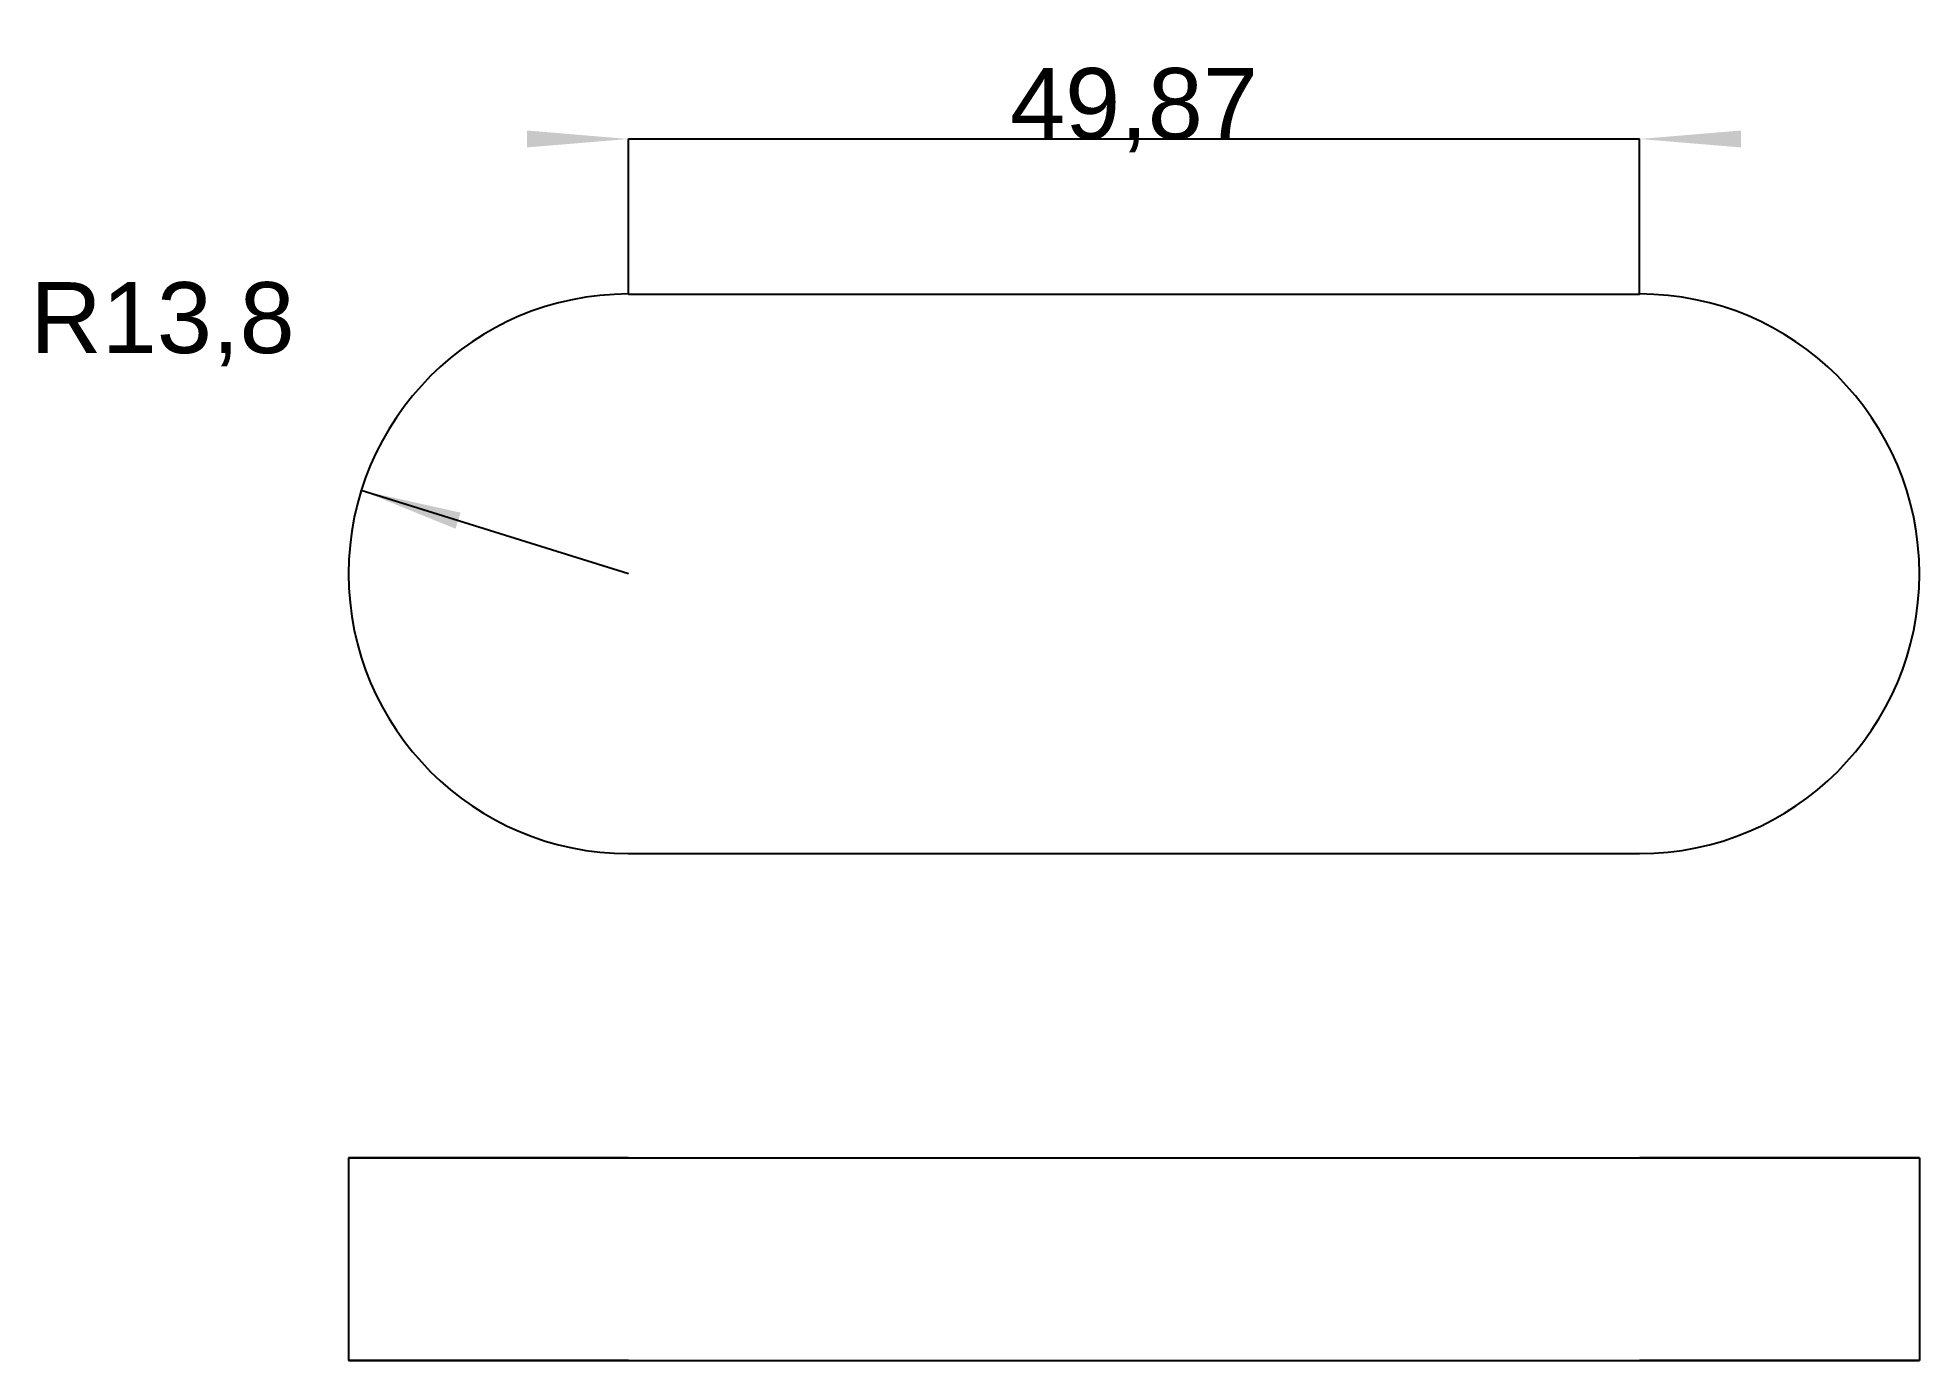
# Model space of a CAD drawing. Header units: millimetres. Extents: x 86.1 to 178.9, y 135.7 to 201.
import ezdxf
from ezdxf.enums import TextEntityAlignment as Align

# ---------------------------------------------------------------- set-up
doc = ezdxf.new("R2010")
doc.units = ezdxf.units.MM
doc.layers.get('0').update_dxf_attribs({"linetype": 'CONTINUOUS'})
for name, color, linetype in [('Dimension', 7, 'CONTINUOUS'), ('Dimension001', 7, 'CONTINUOUS'), ('ProjItem', 7, 'CONTINUOUS'), ('View', 7, 'CONTINUOUS')]:
    doc.layers.add(name, color=color, linetype=linetype)
doc.styles.get("Standard").update_dxf_attribs({"font": 'arial.ttf'})
doc.dimstyles.get("Standard").update_dxf_attribs({"dimscale": 0, "dimtxt": 2.5, "dimasz": 2.5, "dimexe": 1.25, "dimexo": 0.625, "dimtad": 1, "dimtxsty": 'STANDARD', "dimcen": 2.5, "dimazin": 3, "dimtfac": 1, "dimtmove": 0, "dimatfit": 3})

# ---------------------------------------------------------------- blocks, each defined once
blk = doc.blocks.new('*Dimension')
at = {"color": 0}
blk.add_solid([(106.721, 176.778), (106.969, 177.573), (102.072, 178.664)], dxfattribs=at)
at = {"layer": 'Dimension'}
blk.add_line((115.251, 174.554), (102.072, 178.664), dxfattribs=at)
blk.add_text('R13,8', height=3.5, dxfattribs=at).set_placement((92.2605, 185.443), align=Align.CENTER)
blk = doc.blocks.new('*Dimension001')
at = {"color": 0}
for points in [[(110.251, 196.424), (110.251, 195.59), (115.251, 196.007)], [(170.12, 196.424), (170.12, 195.59), (165.12, 196.007)]]:
    blk.add_solid(points, dxfattribs=at)
at = {"layer": 'Dimension001'}
for p, q in [((115.251, 188.358), (115.251, 196.007)), ((115.251, 196.007), (165.12, 196.007)), ((165.12, 188.358), (165.12, 196.007))]:
    blk.add_line(p, q, dxfattribs=at)
blk.add_text('49,87', height=3.5, dxfattribs=at).set_placement((140.185, 196.007), align=Align.CENTER)

msp = doc.modelspace()

# ---------------------------------------------------------------- linework, layer by layer
at = {"layer": 'ProjItem'}
for p, q in [((101.446, 145.749), (101.446, 135.749)), ((115.251, 145.749), (165.12, 145.749)), ((115.251, 145.749), (165.12, 145.749)), ((178.925, 145.749), (178.925, 135.749)), ((115.251, 135.749), (165.12, 135.749)), ((115.251, 135.749), (165.12, 135.749))]:
    msp.add_line(p, q, dxfattribs=at)
for points in [[(101.446, 145.749), (101.533, 145.749), (101.792, 145.749), (102.221, 145.749), (102.813, 145.749), (103.562, 145.749), (104.458, 145.749), (105.489, 145.749), (106.644, 145.749), (107.906, 145.749), (109.261, 145.749), (110.691, 145.749), (112.179, 145.749), (113.705, 145.749), (115.251, 145.749)], [(115.251, 145.749), (113.705, 145.749), (112.179, 145.749), (110.691, 145.749), (109.261, 145.749), (107.906, 145.749), (106.644, 145.749), (105.489, 145.749), (104.458, 145.749), (103.562, 145.749), (102.813, 145.749), (102.221, 145.749), (101.792, 145.749), (101.533, 145.749), (101.446, 145.749)], [(165.12, 145.749), (166.666, 145.749), (168.192, 145.749), (169.68, 145.749), (171.11, 145.749), (172.465, 145.749), (173.727, 145.749), (174.882, 145.749), (175.913, 145.749), (176.809, 145.749), (177.558, 145.749), (178.15, 145.749), (178.579, 145.749), (178.838, 145.749), (178.925, 145.749)], [(178.925, 145.749), (178.838, 145.749), (178.579, 145.749), (178.15, 145.749), (177.558, 145.749), (176.809, 145.749), (175.913, 145.749), (174.882, 145.749), (173.727, 145.749), (172.465, 145.749), (171.11, 145.749), (169.68, 145.749), (168.192, 145.749), (166.666, 145.749), (165.12, 145.749)], [(101.446, 135.749), (101.533, 135.749), (101.792, 135.749), (102.221, 135.749), (102.813, 135.749), (103.562, 135.749), (104.458, 135.749), (105.489, 135.749), (106.644, 135.749), (107.906, 135.749), (109.261, 135.749), (110.691, 135.749), (112.179, 135.749), (113.705, 135.749), (115.251, 135.749)], [(115.251, 135.749), (113.705, 135.749), (112.179, 135.749), (110.691, 135.749), (109.261, 135.749), (107.906, 135.749), (106.644, 135.749), (105.489, 135.749), (104.458, 135.749), (103.562, 135.749), (102.813, 135.749), (102.221, 135.749), (101.792, 135.749), (101.533, 135.749), (101.446, 135.749)], [(165.12, 135.749), (166.666, 135.749), (168.192, 135.749), (169.68, 135.749), (171.11, 135.749), (172.465, 135.749), (173.727, 135.749), (174.882, 135.749), (175.913, 135.749), (176.809, 135.749), (177.558, 135.749), (178.15, 135.749), (178.579, 135.749), (178.838, 135.749), (178.925, 135.749)], [(178.925, 135.749), (178.838, 135.749), (178.579, 135.749), (178.15, 135.749), (177.558, 135.749), (176.809, 135.749), (175.913, 135.749), (174.882, 135.749), (173.727, 135.749), (172.465, 135.749), (171.11, 135.749), (169.68, 135.749), (168.192, 135.749), (166.666, 135.749), (165.12, 135.749)]]:
    msp.add_open_spline(points, degree=1, dxfattribs=at)
at = {"layer": 'View'}
for p, q in [((115.251, 188.358), (165.12, 188.358)), ((115.251, 188.358), (165.12, 188.358)), ((115.251, 160.749), (165.12, 160.749)), ((115.251, 160.749), (165.12, 160.749))]:
    msp.add_line(p, q, dxfattribs=at)
for centre, start, end in [((115.251, 174.554), 90, -90), ((115.251, 174.554), 90, -90), ((165.12, 174.554), -90, 90), ((165.12, 174.554), -90, 90)]:
    msp.add_arc(centre, 13.805, start, end, dxfattribs=at)

# ---------------------------------------------------------------- dimensions: what is measured, and where the dimension line sits
at = {"layer": 'Dimension'}
dim = msp.add_radius_dim(center=(115.251, 174.554), mpoint=(102.072, 178.664), text='R13,8', dimstyle='STANDARD', dxfattribs=at)
dim.commit()
dim.dimension.update_dxf_attribs({"geometry": '*Dimension', "text_midpoint": (92.261, 185.443)})
at = {"layer": 'Dimension001'}
dim = msp.add_linear_dim(base=(140.185, 196.007), p1=(115.251, 188.358), p2=(165.12, 188.358), text='49,87', dimstyle='STANDARD', dxfattribs=at)
dim.commit()
dim.dimension.update_dxf_attribs({"geometry": '*Dimension001', "text_midpoint": (140.185, 201.007)})

doc.saveas('drawing.dxf')
